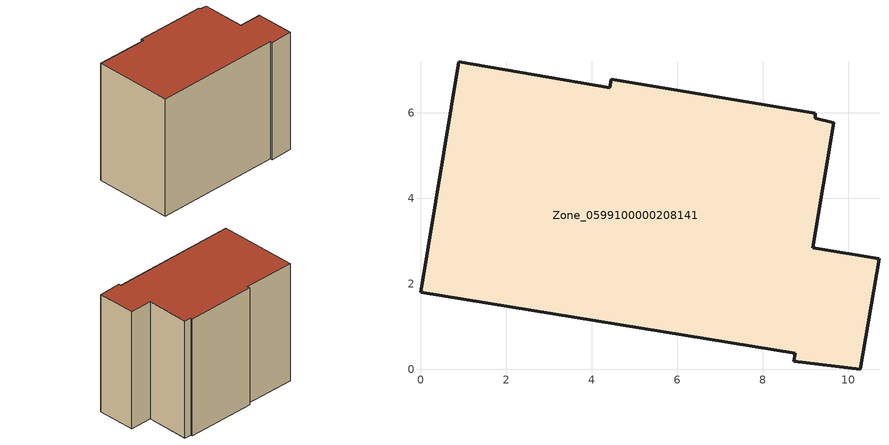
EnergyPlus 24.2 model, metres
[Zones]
Zone_0599100000208141
 floor ground (C_G): 10.72,2.59 10.28,0 8.73,0.19 8.76,0.38 0,1.8 0.9,7.2 4.43,6.59 4.46,6.79 9.23,5.99 9.23,5.87 9.67,5.77 9.17,2.85 z0
 wall outside (C_F): 4.43,6.59 0.9,7.2 0,1.8 8.76,0.38 8.73,0.19 10.28,0 10.72,2.59 9.17,2.85 9.67,5.77 9.23,5.87 9.23,5.99 4.46,6.79 4.43,6.59 z0:8.36
 roof outside (C_R): 9.23,5.99 4.46,6.79 4.43,6.59 0.9,7.2 0,1.8 8.76,0.38 8.73,0.19 10.28,0 10.72,2.59 9.17,2.85 9.67,5.77 9.23,5.87 z8.36
[BUILDING]
Pand.0599100000208141: North Axis=0; Terrain=City; Loads Convergence Tolerance Value=0.04; Temperature Convergence Tolerance Value=0.4; Solar Distribution=FullExterior; Maximum Number of Warmup Days=25; Minimum Number of Warmup Days=1
[Site:Location]
Rotterdam.The.Hague.AP_ZH_NLD Design_Conditions: Latitude=51.96; Longitude=4.45; Time Zone=1; Elevation=-4.5
[SITE:GROUNDTEMPERATURE:BUILDINGSURFACE]
18, 18, 18, 18, 18, 18, 18, 18, 18, 18, 18, 18
[MATERIAL] Thermal Absorptance=0.9; Solar Absorptance=0.7; Visible Absorptance=0.7
Name | Roughness | Thickness | Conductivity | Density | Specific Heat
G.TI.1975-1991 | MediumSmooth | 0.15 | 0.288461 | 540 | 1210
F.TI.1975-1991 | Rough | 0.3 | 0.230769 | 1920 | 840
R.TI.1975-1991 | MediumRough | 0.2 | 0.153846 | 1500 | 1000
[CONSTRUCTION]
C_G: G.TI.1975-1991
C_F: F.TI.1975-1991
C_R: R.TI.1975-1991
[ZONE]
Zone_0599100000208141: Type=1; Multiplier=1; Ceiling Height=Autocalculate; Volume=Autocalculate; Floor Area=autocalculate; Part of Total Floor Area=Yes
[ZONEINFILTRATION:DESIGNFLOWRATE]
Infil_Zone_0599100000208141: Zone or ZoneList or Space or SpaceList=Zone_0599100000208141; Schedule=AlwaysOn; Design Flow Rate Calculation Method=Flow/Area; Flow Rate per Floor Area=0.003; Constant Term Coefficient=1; Temperature Term Coefficient=0; Velocity Term Coefficient=0; Velocity Squared Term Coefficient=0
[HVACTEMPLATE:ZONE:IDEALLOADSAIRSYSTEM]
Zone_0599100000208141: Maximum Heating Supply Air Temperature=50; Minimum Cooling Supply Air Temperature=13; Maximum Heating Supply Air Humidity Ratio=0.0156; Minimum Cooling Supply Air Humidity Ratio=0.0077; Heating Limit=NoLimit; Cooling Limit=NoLimit; Dehumidification Control Type=ConstantSensibleHeatRatio; Cooling Sensible Heat Ratio=0.7; Dehumidification Setpoint=60; Humidification Control Type=None; Humidification Setpoint=30; Outdoor Air Method=None; Outdoor Air Flow Rate per Person=0.00944; Outdoor Air Flow Rate per Zone Floor Area=0; Outdoor Air Flow Rate per Zone=0; Demand Controlled Ventilation Type=None; Outdoor Air Economizer Type=NoEconomizer; Heat Recovery Type=None; Sensible Heat Recovery Effectiveness=0.7; Latent Heat Recovery Effectiveness=0.65
[ZONECONTROL:THERMOSTAT]
ThermostatControl_Zone_0599100000208141: Zone or ZoneList=Zone_0599100000208141; Control Type Schedule=DualSetpointControlType; Control 1=Thermostat_Zone_0599100000208141; Temperature Difference Between Cutout And Setpoint=0
[THERMOSTATSETPOINT:DUALSETPOINT]
Thermostat_Zone_0599100000208141: Heating Setpoint Temperature Schedule=HeatingSetpoint_Zone_0599100000208141; Cooling Setpoint Temperature Schedule=CoolingSetpoint_Zone_0599100000208141
[SCHEDULE:COMPACT]
HeatingSetpoint_Zone_0599100000208141: Through: 12/31, For: AllDays, Until: 24:00, 21
CoolingSetpoint_Zone_0599100000208141: Through: 12/31, For: AllDays, Until: 24:00, 24
DualSetpointControlType: Through: 12/31, For: AllDays, Until: 24:00, 4
AlwaysOn: Through: 12/31, For: AllDays, Until: 24:00, 1
